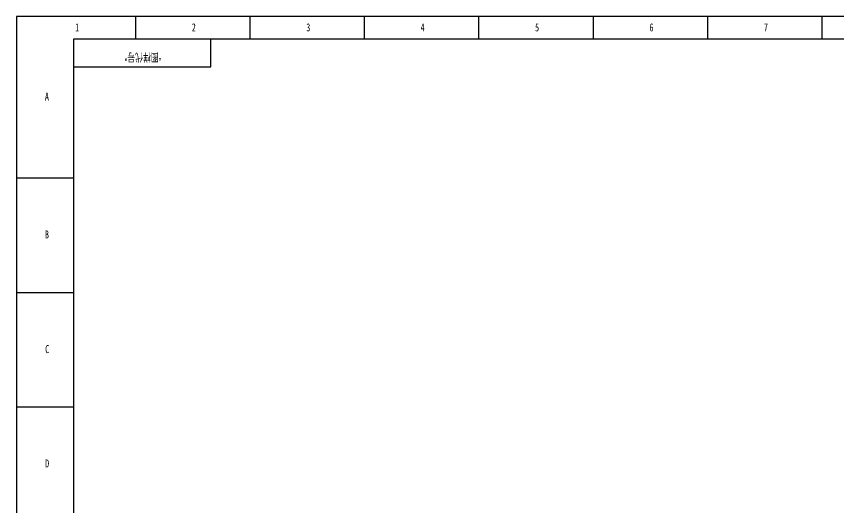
# Model space of a CAD drawing. Header units: millimetres. Extents: x 0 to 1189, y 0 to 841.
# Drawn here: x 0 to 359.3, y 626.5 to 841 of the extents above; entities that cross this region are included whole.
import ezdxf

# ---------------------------------------------------------------- set-up
doc = ezdxf.new("R2010")
doc.units = ezdxf.units.MM
for name, color, linetype in [('10', 7, 'Continuous'), ('5', 7, 'Continuous'), ('SLD-0', 7, 'Continuous')]:
    doc.layers.add(name, color=color, linetype=linetype)
doc.styles.add('SLDTEXTSTYLE0', font='TXT', dxfattribs={"width": 0.7, "bigfont": 'bigfont'})
doc.styles.add('SLDTEXTSTYLE5', font='TXT', dxfattribs={"width": 0.7})

msp = doc.modelspace()

# ---------------------------------------------------------------- linework, layer by layer
at = {"layer": '5', "color": 7}
for p, q in [((1189, 841), (0, 841)), ((0, 841), (0, 0))]:
    msp.add_line(p, q, dxfattribs=at)
at = {"layer": '5'}
for p, q in [((52, 841), (52, 831.05)), ((102, 841), (102, 831.05)), ((152, 841), (152, 831.05)), ((202, 841), (202, 831.05)), ((252, 841), (252, 831.05)), ((302, 841), (302, 831.05)), ((352, 841), (352, 831.05)), ((0, 770.5), (25, 770.5)), ((0, 720.5), (25, 720.5)), ((0, 670.5), (25, 670.5))]:
    msp.add_line(p, q, dxfattribs=at)
at = {"layer": '5', "color": 7, "lineweight": 25}
for p, q in [((1179, 831.05), (25, 831.05)), ((25, 831.05), (25, 10)), ((85, 819), (85, 831)), ((25, 819), (85, 819))]:
    msp.add_line(p, q, dxfattribs=at)

# ---------------------------------------------------------------- texts
at = {"layer": '10', "char_height": 3.5, "attachment_point": 2, "style": 'SLDTEXTSTYLE5'}
for s, insert in [('1', (26.54, 837.99)), ('2', (77.54, 837.99)), ('3', (127.54, 837.99)), ('4', (177.54, 837.99)), ('5', (227.54, 837.99)), ('6', (277.55, 837.99)), ('7', (327.55, 837.99)), ('A', (13.32, 807.74)), ('B', (13.32, 747.54)), ('C', (13.43, 697.49)), ('D', (13.43, 647.54))]:
    msp.add_mtext(s, dxfattribs=dict(at, insert=insert))
at = {"layer": 'SLD-0', "insert": (55.32, 821.74), "char_height": 3.5, "attachment_point": 2, "rotation": 180, "style": 'SLDTEXTSTYLE0'}
msp.add_mtext('\\M+18167图样\\M+191E3\\M+18D86\\M+18168', dxfattribs=at)

doc.saveas('drawing.dxf')
